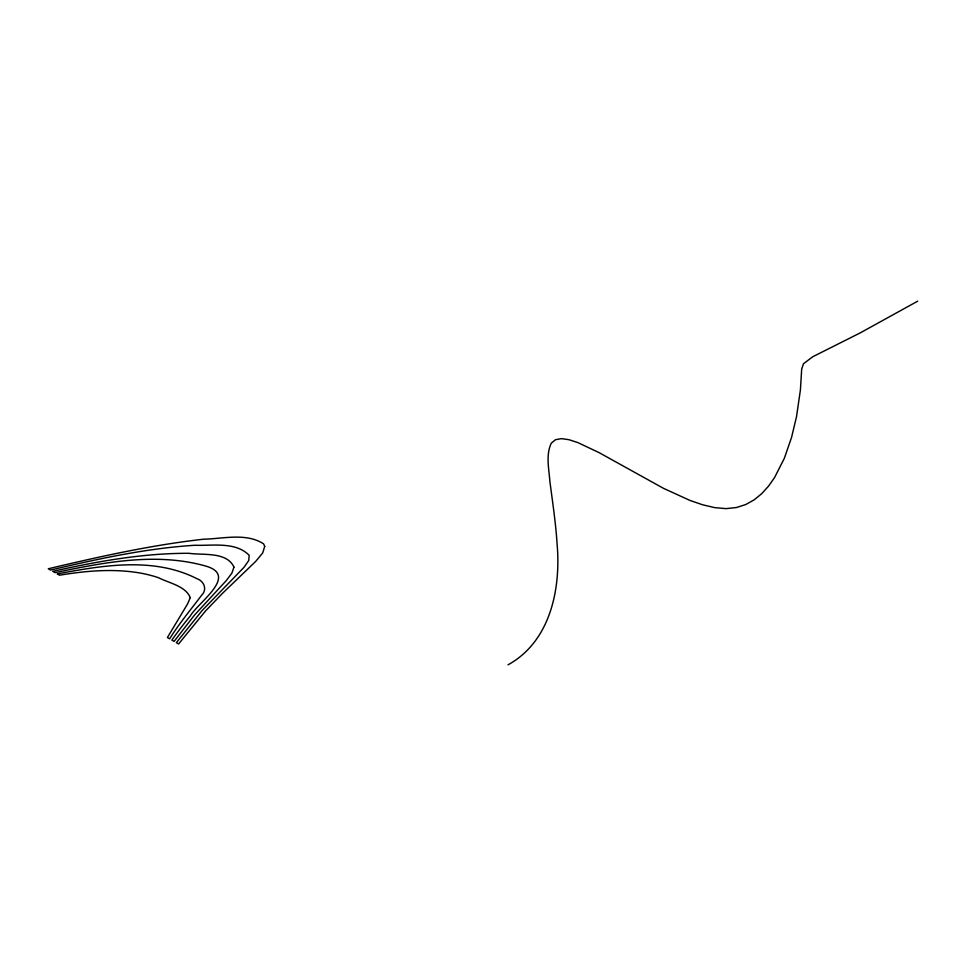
<?xml version="1.0" encoding="UTF-8"?>
<svg xmlns="http://www.w3.org/2000/svg" width="966" height="966" viewBox="0 0 966 966"><rect width="100%" height="100%" fill="white"/><g stroke="black" fill="none" stroke-linecap="round" stroke-linejoin="round"><path stroke-width="1.45" d="M508.031 664.825C550.535 641.388 560.992 588.753 557.104 544.112C555.764 523.113 552.612 502.284 549.883 481.43C548.966 468.848 545.681 455.203 551.236 443.249L555.45 439.723L561.403 438.636L568.914 439.687L577.813 442.573L599.041 452.607L663.521 488.349L690.038 500.46L702.729 504.82L714.804 507.645L726.058 508.635L736.37 507.548L745.728 504.542L754.18 499.82L761.776 493.614L768.538 486.14L774.539 477.602L784.356 458.27L791.565 437.381L796.515 416.672L800.428 389.817L801.683 369.084L803.531 363.687L812.804 356.72L860.283 332.859L917.7 301.175M264.72 546.43L262.716 552.902L255.761 561.343L222.711 593.112L205.589 610.898L178.577 643.984L176.343 642.692L202.075 610.584L244.012 567.308L248.733 560.558L249.168 555.293C235.571 541.455 212.592 545.899 194.939 545.259C146.083 548.338 98.073 558.903 50.534 570.061L48.3 568.769C99.583 556.621 151.179 545.09 203.609 539.197C223.134 538.799 246.137 532.58 263.585 543.834L264.72 546.43M233.953 567.114L231.888 573.152L226.237 580.638L194.359 615.233L174.109 641.4L171.876 640.108A755.303 436.077 0 0 1 190.181 616.103C198.187 602.084 240.244 574.71 204.055 565.605C155.176 552.323 103.495 562.514 55.002 572.633L52.768 571.353C97.469 561.331 143.004 553.144 188.974 553.301C203.246 555.378 226.841 551.465 233.953 567.114M190.29 597.604L187.621 603.847L167.408 637.536L169.642 638.816C179.169 623.565 190.7 609.751 201.496 595.418C207.581 589.634 204.176 581.073 196.786 578.622C153.715 556.706 102.65 565.351 57.236 573.925L59.469 575.217C85.877 570.846 113.058 568.455 139.623 572.935A86.336 49.846 0 0 1 158.496 577.716C168.978 583.102 185.448 585.879 190.29 597.604"/></g></svg>
